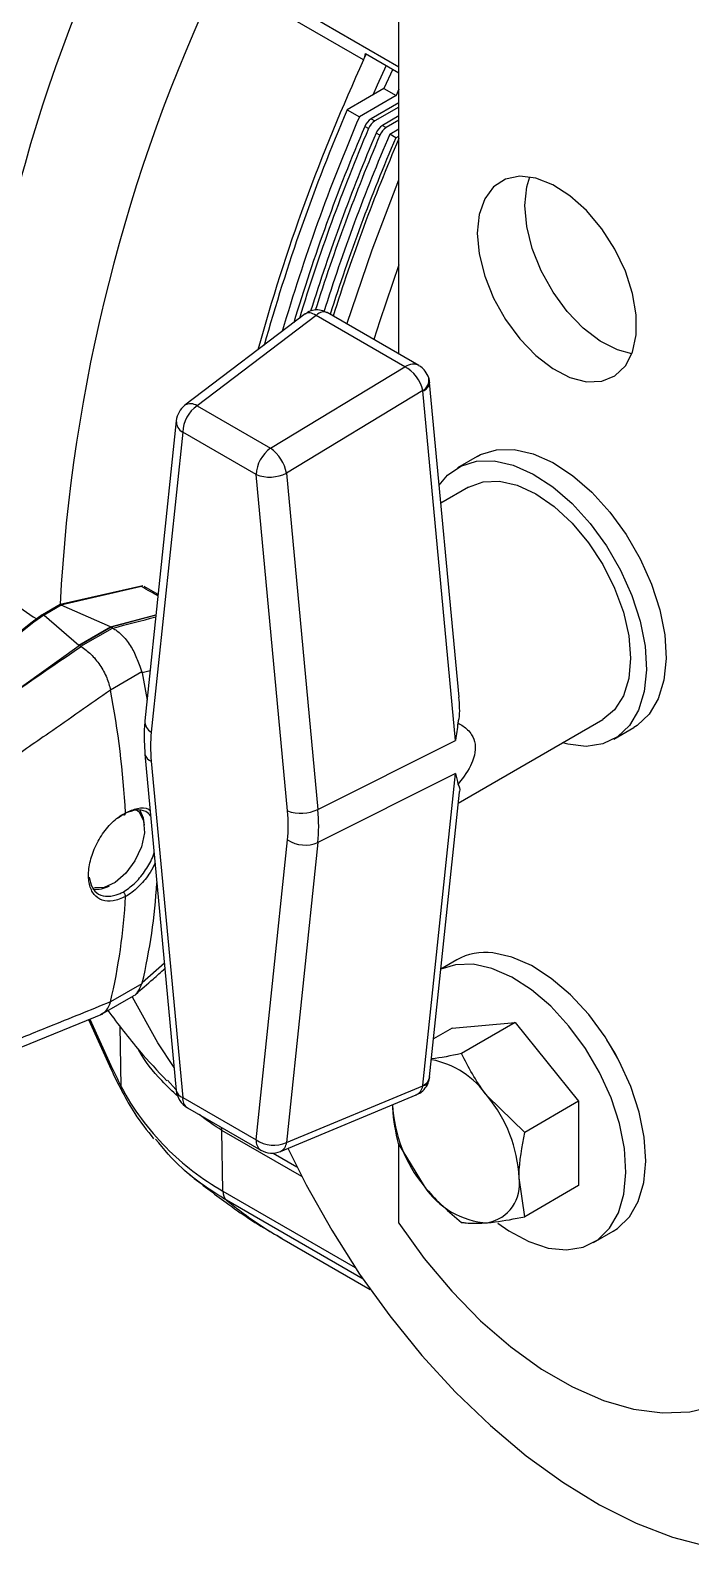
# Model space of a CAD drawing. Extents: x 17.1 to 113.1, y 3.8 to 84.5.
# Drawn here: x 78.18 to 80.025, y 7.53 to 11.766 of the extents above; entities that cross this region are included whole.
import ezdxf

# ---------------------------------------------------------------- set-up
doc = ezdxf.new("R2010")
doc.units = 0
doc.header["$MEASUREMENT"] = 0
doc.layers.add('OBJECT', color=7, linetype='CONTINUOUS')

msp = doc.modelspace()

# ---------------------------------------------------------------- linework, layer by layer
at = {"layer": 'OBJECT'}
for p, q in [((79.2095, 10.8617), (79.2095, 15.7601)), ((78.7152, 11.95), (79.2095, 11.6647)), ((79.111, 11.6834), (78.707, 11.9167)), ((79.111, 11.6834), (79.1187, 11.7002)), ((79.111, 11.6834), (79.1187, 11.7002)), ((79.1165, 11.7015), (79.2095, 11.6478)), ((79.1922, 11.6578), (79.1676, 11.6033)), ((79.1676, 11.6033), (79.0653, 11.5443)), ((79.2015, 11.5837), (79.0992, 11.5247)), ((79.1676, 11.6033), (79.2015, 11.5837)), ((79.2095, 11.6017), (79.2015, 11.5837)), ((79.0653, 11.5443), (79.0992, 11.5247)), ((79.2095, 11.5639), (79.132, 11.5191)), ((79.2095, 11.5517), (79.1425, 11.513)), ((79.2095, 11.5272), (79.1637, 11.5008)), ((79.1247, 11.4916), (79.1142, 11.4977)), ((79.132, 11.5191), (79.1425, 11.513)), ((79.1637, 11.5008), (79.1742, 11.4947)), ((79.2095, 11.5151), (79.1742, 11.4947)), ((79.184, 11.4758), (79.2095, 11.4906)), ((79.1564, 11.4732), (79.1459, 11.4793)), ((79.2009, 11.466), (79.184, 11.4758)), ((79.2009, 11.466), (79.2095, 11.471)), ((78.948, 10.9738), (78.6118, 10.7186)), ((79.2653, 10.8295), (79.0087, 10.9776)), ((78.978, 10.9696), (78.6458, 10.7175)), ((79.2259, 10.8265), (78.978, 10.9696)), ((78.851, 10.599), (79.2259, 10.8265)), ((79.3777, 9.9029), (79.2955, 10.7827)), ((79.2764, 10.7601), (78.8956, 10.5291)), ((79.3678, 9.7823), (79.2766, 10.7589)), ((78.6458, 10.7175), (78.851, 10.599)), ((78.5874, 10.6754), (78.4997, 9.8371)), ((78.6054, 10.6433), (78.5177, 9.805)), ((78.8106, 10.5249), (78.6054, 10.6433)), ((79.4283, 10.5758), (79.3732, 10.544)), ((78.8983, 9.5853), (78.8106, 10.5249)), ((78.8956, 10.5291), (78.9833, 9.5895)), ((79.4044, 10.4899), (79.327, 10.4452)), ((78.4936, 10.2141), (78.263, 10.1616)), ((78.4901, 10.2119), (78.2649, 10.1606)), ((78.5367, 10.1903), (78.4973, 10.2123)), ((78.213, 10.1328), (78.185, 10.1127)), ((78.2177, 10.1326), (78.1898, 10.1125)), ((78.2629, 10.1616), (78.2132, 10.1329)), ((78.2657, 10.1601), (78.2179, 10.1325)), ((78.2179, 10.1325), (78.3155, 10.0487)), ((78.4035, 10.0995), (78.2657, 10.1601)), ((78.4041, 10.0993), (78.5307, 10.1332)), ((78.5306, 10.1323), (78.4053, 10.0987)), ((78.1849, 10.1126), (77.9112, 9.8969)), ((78.1898, 10.1125), (77.9161, 9.8969)), ((78.3155, 10.0487), (78.4035, 10.0995)), ((78.4058, 10.0984), (78.3174, 10.0473)), ((78.3211, 10.0452), (78.4095, 10.0962)), ((78.4053, 10.0987), (78.4041, 10.0993)), ((78.4095, 10.0962), (78.4058, 10.0984)), ((78.1122, 9.9012), (78.3163, 10.0479)), ((78.3174, 10.0473), (78.3211, 10.0452)), ((78.4916, 9.9737), (78.4036, 9.9229)), ((78.4924, 9.9714), (78.4916, 9.9737)), ((78.5144, 9.9767), (78.4924, 9.9714)), ((78.4036, 9.9229), (78.4036, 9.9227)), ((79.3755, 9.6072), (79.7794, 9.8403)), ((79.8106, 9.7862), (79.8658, 9.818)), ((78.9833, 9.5895), (79.3678, 9.7823)), ((78.4997, 9.7441), (78.5874, 8.8045)), ((78.5177, 9.7244), (78.6054, 8.7848)), ((79.3678, 9.6901), (78.9833, 9.4973)), ((79.2766, 8.8188), (79.3678, 9.6901)), ((79.2955, 8.8419), (79.3787, 9.6378)), ((78.4389, 9.5755), (78.4246, 9.5652)), ((78.8106, 8.6663), (78.8983, 9.5046)), ((78.9833, 9.4973), (78.8956, 8.659)), ((78.5232, 9.4601), (78.5254, 9.4684)), ((78.5542, 9.1595), (78.4924, 9.1047)), ((79.3712, 9.169), (79.327, 9.1435)), ((78.3808, 9.0184), (78.4678, 9.0687)), ((78.4916, 9.1025), (78.4036, 9.0517)), ((78.4924, 9.1047), (78.4916, 9.1025)), ((78.4036, 9.0517), (78.4036, 9.0518)), ((78.0784, 8.8942), (78.3818, 9.0185)), ((78.3422, 9.0022), (78.4059, 8.8626)), ((78.3456, 9.0036), (78.4047, 8.874)), ((78.4336, 8.8148), (78.4302, 8.9844)), ((79.358, 8.9782), (79.5348, 8.994)), ((79.5348, 8.994), (79.3844, 8.9072)), ((79.5348, 8.994), (79.7116, 8.7741)), ((79.358, 8.9782), (79.3066, 8.9485)), ((78.5629, 8.8331), (78.586, 8.8067)), ((78.8956, 8.659), (79.2764, 8.8175)), ((78.6054, 8.7848), (78.8106, 8.6663)), ((78.8789, 8.6341), (79.2576, 8.7918)), ((79.5612, 8.6873), (79.457, 8.7881)), ((79.7116, 8.7741), (79.5612, 8.6873)), ((79.7116, 8.7741), (79.7116, 8.5384)), ((78.6184, 8.7562), (78.8236, 8.6377)), ((78.7178, 8.523), (78.7152, 8.6928)), ((78.9382, 8.5641), (78.7152, 8.6928)), ((79.2077, 8.6557), (79.2803, 8.5366)), ((79.2095, 8.4336), (79.2095, 8.6526)), ((78.8582, 8.6294), (78.9246, 8.5911)), ((79.5612, 8.4516), (79.5454, 8.5603)), ((78.7178, 8.523), (79.0874, 8.3096)), ((79.7116, 8.5384), (79.5612, 8.4516)), ((79.1094, 8.2772), (78.7279, 8.4974)), ((78.8822, 8.3911), (79.1295, 8.2483)), ((79.7535, 8.3794), (79.8087, 8.4112))]:
    msp.add_line(p, q, dxfattribs=at)
at = {"layer": 'OBJECT', "flags": 128}
for points in [[(79.1738, 11.6684), (79.149, 11.6134), (79.1367, 11.5855)], [(79.4287, 11.1997), (79.434, 11.1414), (79.4493, 11.0798), (79.4742, 11.0178), (79.5073, 10.9583), (79.5472, 10.9041), (79.5919, 10.8577), (79.6394, 10.8213), (79.6875, 10.7965), (79.7339, 10.7846), (79.7765, 10.7861), (79.8132, 10.8009), (79.8423, 10.8284), (79.8626, 10.8672), (79.8729, 10.9155), (79.8729, 10.9711), (79.8626, 11.0314), (79.8423, 11.0936), (79.8132, 11.1547), (79.7765, 11.2119), (79.7339, 11.2625), (79.6875, 11.3042), (79.6394, 11.3349), (79.5919, 11.3534), (79.5472, 11.3586), (79.5073, 11.3504), (79.4742, 11.3292), (79.4493, 11.2958), (79.434, 11.252), (79.4287, 11.1997)], [(79.5617, 11.2765), (79.5669, 11.3288), (79.5752, 11.3568)], [(79.0644, 10.9455), (79.1345, 11.1528), (79.2095, 11.3484)], [(79.8607, 10.8622), (79.8205, 10.8733), (79.7724, 10.898), (79.7248, 10.9344), (79.6801, 10.9809), (79.6402, 11.0351), (79.6071, 11.0946), (79.5823, 11.1566), (79.5669, 11.2182), (79.5617, 11.2765)], [(79.2095, 11.1111), (79.1563, 10.9545), (79.1397, 10.902)], [(79.4283, 10.5758), (79.4379, 10.5809), (79.4819, 10.5943), (79.5313, 10.595), (79.5844, 10.5829), (79.6395, 10.5584), (79.6948, 10.5223), (79.7486, 10.4757), (79.7992, 10.4202), (79.8448, 10.3575), (79.8841, 10.2896), (79.9158, 10.2187), (79.9389, 10.1472), (79.9525, 10.0772), (79.9564, 10.0111), (79.9503, 9.951), (79.9344, 9.8987), (79.9093, 9.8561), (79.8758, 9.8244), (79.8658, 9.818)], [(79.3223, 10.4959), (79.3454, 10.5232), (79.3827, 10.549), (79.4268, 10.5625), (79.4761, 10.5632), (79.5292, 10.5511), (79.5843, 10.5266), (79.6397, 10.4905), (79.6935, 10.4439), (79.744, 10.3883), (79.7897, 10.3256), (79.829, 10.2577), (79.8607, 10.1869), (79.8837, 10.1153), (79.8974, 10.0454), (79.9012, 9.9793), (79.8951, 9.9191), (79.8793, 9.8669), (79.8542, 9.8242), (79.8207, 9.7926), (79.7798, 9.7728), (79.7329, 9.7657), (79.6815, 9.7714), (79.6667, 9.7753)], [(79.4044, 10.4899), (79.4446, 10.5047), (79.4904, 10.5066), (79.5402, 10.4953), (79.5919, 10.4713), (79.6436, 10.4355), (79.6934, 10.3894), (79.7392, 10.3346), (79.7794, 10.2734), (79.8124, 10.2079), (79.8369, 10.1408), (79.852, 10.0747), (79.8571, 10.012), (79.852, 9.9552), (79.8369, 9.9065), (79.8124, 9.8677), (79.7794, 9.8403), (79.7794, 9.8403)], [(78.4924, 9.9714), (78.5016, 9.9198), (78.5057, 9.8944)], [(78.4729, 9.5916), (78.4834, 9.583), (78.4961, 9.5579), (78.4984, 9.5239), (78.49, 9.485), (78.4721, 9.4459), (78.4467, 9.4113), (78.417, 9.3854), (78.3864, 9.3713), (78.3588, 9.3707)], [(78.4982, 9.5454), (78.4955, 9.5651), (78.4864, 9.5861)], [(78.4457, 9.3459), (78.4457, 9.3459), (78.4457, 9.3459), (78.4457, 9.3459), (78.4457, 9.3459), (78.4457, 9.3459), (78.4457, 9.3459), (78.4457, 9.3459), (78.4457, 9.3459)], [(79.4167, 9.1567), (79.3675, 9.1554), (79.327, 9.1429)], [(79.4857, 8.4339), (79.5172, 8.4118), (79.5726, 8.3819), (79.6268, 8.3641), (79.6781, 8.359), (79.7247, 8.3667), (79.7653, 8.387), (79.7984, 8.4192), (79.8231, 8.4623), (79.8385, 8.5149), (79.8441, 8.5754), (79.8398, 8.6417), (79.8257, 8.7118), (79.8023, 8.7834), (79.7702, 8.8542), (79.7306, 8.9218), (79.6847, 8.9843), (79.634, 9.0394), (79.5801, 9.0856), (79.5247, 9.1212), (79.4696, 9.1451), (79.4167, 9.1567), (79.4167, 9.1567)], [(79.8087, 8.4112), (79.8205, 8.4188), (79.8536, 8.451), (79.8783, 8.4941), (79.8937, 8.5468), (79.8993, 8.6072), (79.895, 8.6736), (79.8809, 8.7437), (79.8574, 8.8152), (79.8254, 8.886), (79.7858, 8.9537), (79.7399, 9.0161), (79.6891, 9.0713), (79.6352, 9.1174), (79.5798, 9.153), (79.5248, 9.177), (79.4718, 9.1885)], [(78.5814, 8.8686), (78.5358, 8.9374), (78.465, 9.0651)], [(79.8252, 8.8863), (79.8132, 8.9092), (79.7909, 8.9458)], [(78.8996, 8.6428), (78.9505, 8.5404), (79.0217, 8.4136), (79.0998, 8.2912), (79.184, 8.1743), (79.2735, 8.0642), (79.3675, 7.9617), (79.4651, 7.8679), (79.5654, 7.7836), (79.6674, 7.7097), (79.7702, 7.6468), (79.8729, 7.5955), (79.9743, 7.5564), (80.0737, 7.5297)], [(79.2095, 8.4336), (79.2805, 8.3349), (79.357, 8.2436), (79.4379, 8.1608), (79.522, 8.0879), (79.6081, 8.0259), (79.6949, 7.9758), (79.7809, 7.9384), (79.8651, 7.9142), (79.946, 7.9035), (80.0225, 7.9066), (80.0934, 7.9233)]]:
    msp.add_lwpolyline(points, dxfattribs=at)
at = {"layer": 'OBJECT'}
for centre, radius, start, end in [((82.4042, 10.2027), 4.4038, 154.7208, 178.2852), ((82.905, 9.9204), 4.6485, 154.5679, 177.026), ((83.9363, 9.4644), 5.3111, 155.3039, 164.6185), ((83.904, 9.4663), 5.266, 156.7586, 164.3606), ((83.9587, 9.4388), 5.2882, 156.7683, 163.6783), ((84.0191, 9.4119), 5.33, 156.9628, 163.2357), ((84.036, 9.4033), 5.3369, 156.965, 163.0249), ((79.1565, 11.4806), 0.0456, 122.5271, 158.0846), ((79.167, 11.4745), 0.0456, 122.5271, 158.0846), ((79.1882, 11.4623), 0.0456, 122.5271, 158.0846), ((79.1988, 11.4562), 0.0456, 122.5271, 158.0846), ((84.0684, 9.3867), 5.3488, 156.9689, 162.6493), ((84.0817, 9.3795), 5.3518, 156.9698, 162.5564), ((84.1139, 9.3633), 5.3635, 156.8048, 162.4649), ((84.1319, 9.3531), 5.3646, 156.8051, 162.4301), ((84.1515, 9.3488), 5.3755, 156.8309, 162.4709), ((79.2603, 10.7893), 0.0333, 298.8204, 9.89), ((79.269, 10.7844), 0.0266, 286.6496, 356.4984), ((78.6496, 10.6689), 0.0625, 127.2002, 174.0272), ((78.6278, 10.6903), 0.0325, 56.558, 119.5027), ((78.7024, 10.6386), 0.0971, 125.6894, 177.1988), ((78.6237, 10.6747), 0.0363, 178.9147, 239.6843), ((78.9076, 10.5201), 0.0971, 125.6894, 177.1988), ((78.7844, 10.5074), 0.1133, 11.0453, 53.988), ((78.8482, 10.626), 0.1079, 249.6365, 296.0391), ((75.8394, 9.4338), 2.6104, 3.2124, 10.7956), ((78.536, 9.8364), 0.0363, 178.9149, 239.6841), ((78.5256, 9.7497), 0.0265, 192.2412, 252.6954), ((78.4457, 9.58), 0.0000043, 176.2706, 193.159), ((78.9359, 9.6865), 0.1079, 249.6366, 296.0393), ((78.9475, 9.5786), 0.0888, 236.3972, 293.7531), ((78.3634, 9.4401), 0.0739, 262.918, 300.1989), ((76.8621, 9.4859), 1.6743, 346.8382, 356.5098), ((76.7838, 9.4338), 1.6642, 346.7325, 356.973), ((79.4507, 9.0278), 0.1621, 82.525, 119.3754), ((78.4223, 8.8698), 0.0181, 166.7219, 203.9133), ((79.2557, 8.6502), 0.244, 34.422, 79.4287), ((78.4583, 8.8117), 0.0249, 172.7802, 206.9052), ((79.2728, 8.8394), 0.0221, 279.341, 339.2628), ((79.2653, 8.8473), 0.0307, 291.69, 349.9898), ((78.6496, 8.8103), 0.0625, 185.333, 240.0027), ((78.6133, 8.8101), 0.0265, 192.2412, 252.6955), ((78.6355, 8.7812), 0.0303, 173.0952, 235.5933), ((79.1621, 8.5427), 0.3837, 2.6393, 39.7721), ((79.5752, 8.7821), 0.3837, 182.6393, 219.7721), ((78.6661, 8.6923), 0.0491, 0.6013, 9.8016), ((78.8407, 8.6627), 0.0303, 173.0952, 235.5933), ((78.8598, 8.7403), 0.0888, 236.3974, 293.7525), ((78.865, 8.6615), 0.0307, 296.8902, 355.341), ((78.8548, 8.6919), 0.0625, 240.0027, 292.599), ((79.4369, 8.5426), 0.1099, 280.5467, 9.2519), ((78.7506, 8.5211), 0.0328, 176.702, 226.3597), ((79.4707, 8.6623), 0.2282, 213.4347, 266.5706), ((79.472, 9.412), 1.1791, 230.8731, 239.9873)]:
    msp.add_arc(centre, radius, start, end, dxfattribs=at)
for centre, major_axis, ratio, start_param, end_param in [((79.0625, 11.6998), (0.0367, 0.0501), 0.810185, 4.963687, 5.278046), ((78.9818, 10.921), (-0.0325, 0.0537), 0.485137, 5.47967, 6.33384), ((78.9818, 10.921), (0.0254, 0.0574), 0.506157, 6.228841, 7.101425), ((79.2297, 10.7779), (0.0384, 0.0497), 0.6374, 0.087579, 0.958572), ((79.2297, 10.7779), (-0.0386, 0.0495), 0.561473, 3.966083, 5.418022), ((79.2709, 10.756), (0.00344, 0.00667), 0.68298, 5.465482, 5.671606), ((78.1837, 10.3552), (0.4087, -0.2053), 0.030857, 0.545847, 0.738677), ((78.2185, 10.1245), (-0.00543, 0.00841), 0.541118, 5.523194, 6.31022), ((78.1604, 10.0909), (0.0576, 0.0414), 0.099986, 0.024246, 0.050426), ((78.2923, 10.1671), (0.0277, 0.0059), 0.181801, 3.247873, 3.388474), ((77.1993, 11.0087), (5.759, 1.2811), 0.198331, 4.879873, 4.901259), ((78.191, 10.1047), (-0.00602, 0.00799), 0.518549, 5.484768, 6.294577), ((78.7227, 10.1833), (0.3325, 0.0712), 0.181801, 3.388474, 3.394992), ((78.7225, 10.1832), (0.3275, 0.0723), 0.201878, 3.352363, 3.358873), ((78.7262, 10.1811), (0.3275, 0.0723), 0.201878, 3.358873, 3.363078), ((79.6993, 12.9331), (13.5348, 9.6488), 0.094709, 4.527712, 4.543224), ((77.6259, 9.5501), (0.691, 0.4971), 0.099986, 0.011157, 0.024246), ((77.6264, 9.5504), (0.6943, 0.494), 0.104684, 0.047827, 0.060918), ((77.63, 9.5483), (0.6943, 0.494), 0.104684, 0.044487, 0.047827), ((78.8258, 9.5868), (-0.2198, 0.3789), 0.577378, 0.66984, 0.896178), ((78.5902, 9.7229), (-0.2198, 0.3789), 0.577378, 3.811433, 4.03777), ((78.6344, 9.7484), (-0.2476, 0.4349), 0.57231, 3.816377, 4.042714), ((79.2297, 8.8479), (-0.0308, 0.0546), 0.662604, 3.062266, 3.806936), ((79.2709, 8.8159), (0.00472, 0.00591), 0.543451, 5.374024, 5.580147)]:
    msp.add_ellipse(centre, major_axis=major_axis, ratio=ratio, start_param=start_param, end_param=end_param, dxfattribs=at)
for points, knots in [([(79.0087, 10.9774), (79.0034, 10.9799), (78.9921, 10.9854), (78.9727, 10.9853), (78.9572, 10.9807), (78.9501, 10.9749), (78.9481, 10.9732)], [0, 0, 0, 0, 0.2694046, 0.577532, 0.8773114, 1, 1, 1, 1]), ([(79.2931, 10.7949), (79.2902, 10.8016), (79.285, 10.8135), (79.274, 10.8247), (79.2668, 10.8282), (79.2649, 10.8291)], [0, 0, 0, 0, 0.476312, 0.856217, 1, 1, 1, 1]), ([(79.2955, 10.7827), (79.2954, 10.7837), (79.295, 10.7878), (79.2939, 10.7919), (79.2931, 10.7949)], [0, 0, 0, 0, 0.238062, 1, 1, 1, 1]), ([(78.0024, 10.3345), (78.0177, 10.3069), (78.0487, 10.2512), (78.1131, 10.1782), (78.172, 10.1387), (78.1974, 10.1216)], [0, 0, 0, 0, 0.357176, 0.722761, 1, 1, 1, 1]), ([(78.4901, 10.2119), (78.4901, 10.2119), (78.4912, 10.2131), (78.4921, 10.2136), (78.4931, 10.214)], [0, 0, 0, 0, 0.019978, 1, 1, 1, 1]), ([(78.2629, 10.1615), (78.2629, 10.1616), (78.263, 10.1618), (78.2639, 10.1616), (78.2646, 10.1609), (78.2649, 10.1606)], [0, 0, 0, 0, 0.116856, 0.672284, 1, 1, 1, 1]), ([(78.4099, 10.096), (78.4136, 10.0938), (78.4269, 10.0856), (78.4482, 10.0644), (78.4698, 10.0313), (78.4821, 9.9982), (78.4889, 9.9806), (78.4916, 9.9737)], [0, 0, 0, 0, 0.097508, 0.351331, 0.599305, 0.843154, 1, 1, 1, 1]), ([(78.3214, 10.0451), (78.3307, 10.0383), (78.3494, 10.0249), (78.3747, 9.9934), (78.3946, 9.9583), (78.4006, 9.9344), (78.4036, 9.9229)], [0, 0, 0, 0, 0.253583, 0.507165, 0.760847, 1, 1, 1, 1]), ([(78.4036, 9.9227), (78.3462, 9.8827), (78.2475, 9.8139), (78.1487, 9.7453), (78.1073, 9.7165)], [0, 0, 0, 0, 0.58145, 1, 1, 1, 1]), ([(79.3762, 9.9029), (79.3781, 9.8825), (79.3804, 9.8583), (79.3752, 9.8348), (79.3744, 9.8311)], [0, 0, 0, 0, 0.843835, 1, 1, 1, 1]), ([(78.4997, 9.8371), (78.4991, 9.8296), (78.4964, 9.7997), (78.4983, 9.7679), (78.4997, 9.7441)], [0, 0, 0, 0, 0.251372, 1, 1, 1, 1]), ([(79.3744, 9.8311), (79.3725, 9.815), (79.3706, 9.7986), (79.3678, 9.7826), (79.3678, 9.7823)], [0, 0, 0, 0, 0.982725, 1, 1, 1, 1]), ([(79.3744, 9.8311), (79.3841, 9.8254), (79.3989, 9.8166), (79.4153, 9.7964), (79.4245, 9.7729), (79.4227, 9.7442), (79.4093, 9.7061), (79.3905, 9.679), (79.3752, 9.6609), (79.3744, 9.66)], [0, 0, 0, 0, 0.190458, 0.293194, 0.446601, 0.600718, 0.707922, 0.98553, 1, 1, 1, 1]), ([(79.3678, 9.6901), (79.3678, 9.6899), (79.3706, 9.6795), (79.3725, 9.6697), (79.3744, 9.66)], [0, 0, 0, 0, 0.01728, 1, 1, 1, 1]), ([(79.3744, 9.66), (79.378, 9.6534), (79.3821, 9.646), (79.3782, 9.6384), (79.3778, 9.6377)], [0, 0, 0, 0, 0.895914, 1, 1, 1, 1]), ([(78.4457, 9.3459), (78.4338, 9.3409), (78.4102, 9.331), (78.3794, 9.3338), (78.3563, 9.3499), (78.3431, 9.3791), (78.341, 9.4179), (78.3504, 9.4621), (78.3704, 9.5065), (78.3991, 9.5457), (78.4259, 9.569), (78.4417, 9.5778), (78.4457, 9.58)], [0, 0, 0, 0, 0.106547, 0.213092, 0.319763, 0.426916, 0.534499, 0.642267, 0.74996, 0.857311, 0.964156, 1, 1, 1, 1]), ([(78.4389, 9.5755), (78.439, 9.5754), (78.4397, 9.5751), (78.441, 9.5745), (78.4429, 9.5745), (78.4445, 9.5754), (78.4456, 9.5773), (78.4456, 9.5791), (78.4457, 9.58)], [0, 0, 0, 0, 0.032875, 0.16613, 0.374664, 0.583126, 0.791567, 1, 1, 1, 1]), ([(78.5157, 9.572), (78.5116, 9.5762), (78.5009, 9.5869), (78.4757, 9.5902), (78.4554, 9.5824), (78.4455, 9.5786)], [0, 0, 0, 0, 0.248882, 0.63775, 1, 1, 1, 1]), ([(78.4457, 9.58), (78.4569, 9.585), (78.4794, 9.595), (78.5037, 9.5951), (78.5129, 9.5881), (78.5143, 9.5869)], [0, 0, 0, 0, 0.455726, 0.911403, 1, 1, 1, 1]), ([(78.4389, 9.3587), (78.4495, 9.3659), (78.4708, 9.3805), (78.4998, 9.4148), (78.516, 9.4429), (78.5224, 9.4582), (78.5232, 9.4601)], [0, 0, 0, 0, 0.3178091, 0.6356057, 0.9537916, 1, 1, 1, 1]), ([(78.5263, 9.4585), (78.5258, 9.4588), (78.5249, 9.4592), (78.5239, 9.4597), (78.5234, 9.46), (78.5232, 9.4601)], [0, 0, 0, 0, 0.419334, 0.798786, 1, 1, 1, 1]), ([(78.5281, 9.4397), (78.5238, 9.4309), (78.5125, 9.4076), (78.485, 9.3752), (78.4606, 9.3548), (78.4475, 9.347), (78.4457, 9.3459)], [0, 0, 0, 0, 0.22281, 0.583479, 0.943025, 1, 1, 1, 1]), ([(78.3439, 9.4005), (78.346, 9.3904), (78.3503, 9.3697), (78.3693, 9.3511), (78.3957, 9.3446), (78.4206, 9.3499), (78.4353, 9.3569), (78.4389, 9.3587)], [0, 0, 0, 0, 0.221612, 0.455559, 0.689551, 0.923443, 1, 1, 1, 1]), ([(78.4457, 9.3459), (78.4456, 9.3468), (78.4456, 9.3487), (78.4445, 9.3519), (78.4429, 9.3549), (78.441, 9.3571), (78.4397, 9.3582), (78.439, 9.3586), (78.4389, 9.3587)], [0, 0, 0, 0, 0.208451, 0.416875, 0.625337, 0.83387, 0.967125, 1, 1, 1, 1]), ([(78.4736, 9.0728), (78.4899, 9.087), (78.5174, 9.1109), (78.5446, 9.1349), (78.5556, 9.1446)], [0, 0, 0, 0, 0.594935, 1, 1, 1, 1]), ([(78.4677, 9.0689), (78.468, 9.069), (78.4753, 9.0708), (78.4819, 9.0817), (78.4889, 9.0967), (78.4916, 9.1025)], [0, 0, 0, 0, 0.0279357, 0.6195027, 1, 1, 1, 1]), ([(78.4036, 9.0518), (78.3462, 9.0286), (78.2475, 8.9885), (78.1487, 8.9486), (78.1073, 8.9319)], [0, 0, 0, 0, 0.58145, 1, 1, 1, 1]), ([(78.3756, 9.0165), (78.382, 9.0199), (78.3952, 9.027), (78.4007, 9.0434), (78.4036, 9.0517)], [0, 0, 0, 0, 0.4915933, 1, 1, 1, 1]), ([(78.3964, 9.0274), (78.4251, 8.9892), (78.4765, 8.9209), (78.5352, 8.8589), (78.5611, 8.8315)], [0, 0, 0, 0, 0.559282, 1, 1, 1, 1]), ([(78.5924, 8.7873), (78.5769, 8.8018), (78.5359, 8.8402), (78.4995, 8.8858), (78.4818, 8.9184), (78.4815, 8.919)], [0, 0, 0, 0, 0.3733838, 0.9887454, 1, 1, 1, 1]), ([(79.3844, 8.9072), (79.3552, 8.9012), (79.3255, 8.8952), (79.3012, 8.8925), (79.3008, 8.8924)], [0, 0, 0, 0, 0.983708, 1, 1, 1, 1]), ([(79.457, 8.7881), (79.455, 8.7907), (79.4253, 8.828), (79.4041, 8.869), (79.3844, 8.9072)], [0, 0, 0, 0, 0.070214, 1, 1, 1, 1]), ([(78.4047, 8.874), (78.4144, 8.854), (78.4241, 8.834), (78.4336, 8.8148), (78.4336, 8.8148)], [0, 0, 0, 0, 0.999971, 1, 1, 1, 1]), ([(78.4057, 8.8628), (78.4075, 8.8588), (78.4173, 8.8368), (78.4277, 8.8172), (78.4362, 8.8012)], [0, 0, 0, 0, 0.182261, 1, 1, 1, 1]), ([(78.4336, 8.8148), (78.4336, 8.8148), (78.4495, 8.7826), (78.4881, 8.7244), (78.577, 8.6196), (78.6594, 8.5567), (78.7178, 8.523), (78.7178, 8.523)], [0, 0, 0, 0, 0.000004, 0.259099, 0.518181, 0.999995, 1, 1, 1, 1]), ([(79.2569, 8.7924), (79.259, 8.793), (79.2679, 8.7956), (79.2806, 8.8067), (79.2899, 8.8205), (79.2928, 8.8293), (79.2935, 8.8315)], [0, 0, 0, 0, 0.119175, 0.498287, 0.87619, 1, 1, 1, 1]), ([(79.2935, 8.8315), (79.2937, 8.8323), (79.2946, 8.8357), (79.2951, 8.8393), (79.2955, 8.8419)], [0, 0, 0, 0, 0.233892, 1, 1, 1, 1]), ([(78.4364, 8.8006), (78.4476, 8.7801), (78.4728, 8.7338), (78.5058, 8.6925), (78.5241, 8.6695)], [0, 0, 0, 0, 0.442887, 1, 1, 1, 1]), ([(78.7152, 8.6928), (78.7152, 8.6928), (78.6928, 8.7058), (78.6721, 8.7215), (78.6514, 8.7371)], [0, 0, 0, 0, 0.000025, 1, 1, 1, 1]), ([(79.1919, 8.7644), (79.1919, 8.7616), (79.1921, 8.722), (79.2002, 8.6876), (79.2077, 8.6557)], [0, 0, 0, 0, 0.070214, 1, 1, 1, 1]), ([(79.5454, 8.5603), (79.5454, 8.5631), (79.5457, 8.6031), (79.5537, 8.6467), (79.5612, 8.6873)], [0, 0, 0, 0, 0.070214, 1, 1, 1, 1]), ([(78.7279, 8.4974), (78.6843, 8.525), (78.6091, 8.5728), (78.553, 8.6401), (78.5294, 8.6685)], [0, 0, 0, 0, 0.579571, 1, 1, 1, 1]), ([(78.6252, 8.5684), (78.6587, 8.5423), (78.7333, 8.4843), (78.8198, 8.4257), (78.8741, 8.3965), (78.8826, 8.3919)], [0, 0, 0, 0, 0.40812, 0.907823, 1, 1, 1, 1]), ([(79.2803, 8.5366), (79.2824, 8.534), (79.3124, 8.497), (79.3497, 8.4653), (79.3844, 8.4358)], [0, 0, 0, 0, 0.0702143, 1, 1, 1, 1]), ([(79.3844, 8.4358), (79.3885, 8.4352), (79.408, 8.4324), (79.4354, 8.4336), (79.457, 8.4346)], [0, 0, 0, 0, 0.211001, 1, 1, 1, 1]), ([(79.457, 8.4346), (79.4641, 8.4353), (79.4948, 8.4384), (79.5324, 8.4458), (79.5612, 8.4516)], [0, 0, 0, 0, 0.231849, 1, 1, 1, 1])]:
    msp.add_open_spline(points, degree=3, knots=knots, dxfattribs=at)

doc.saveas('drawing.dxf')
